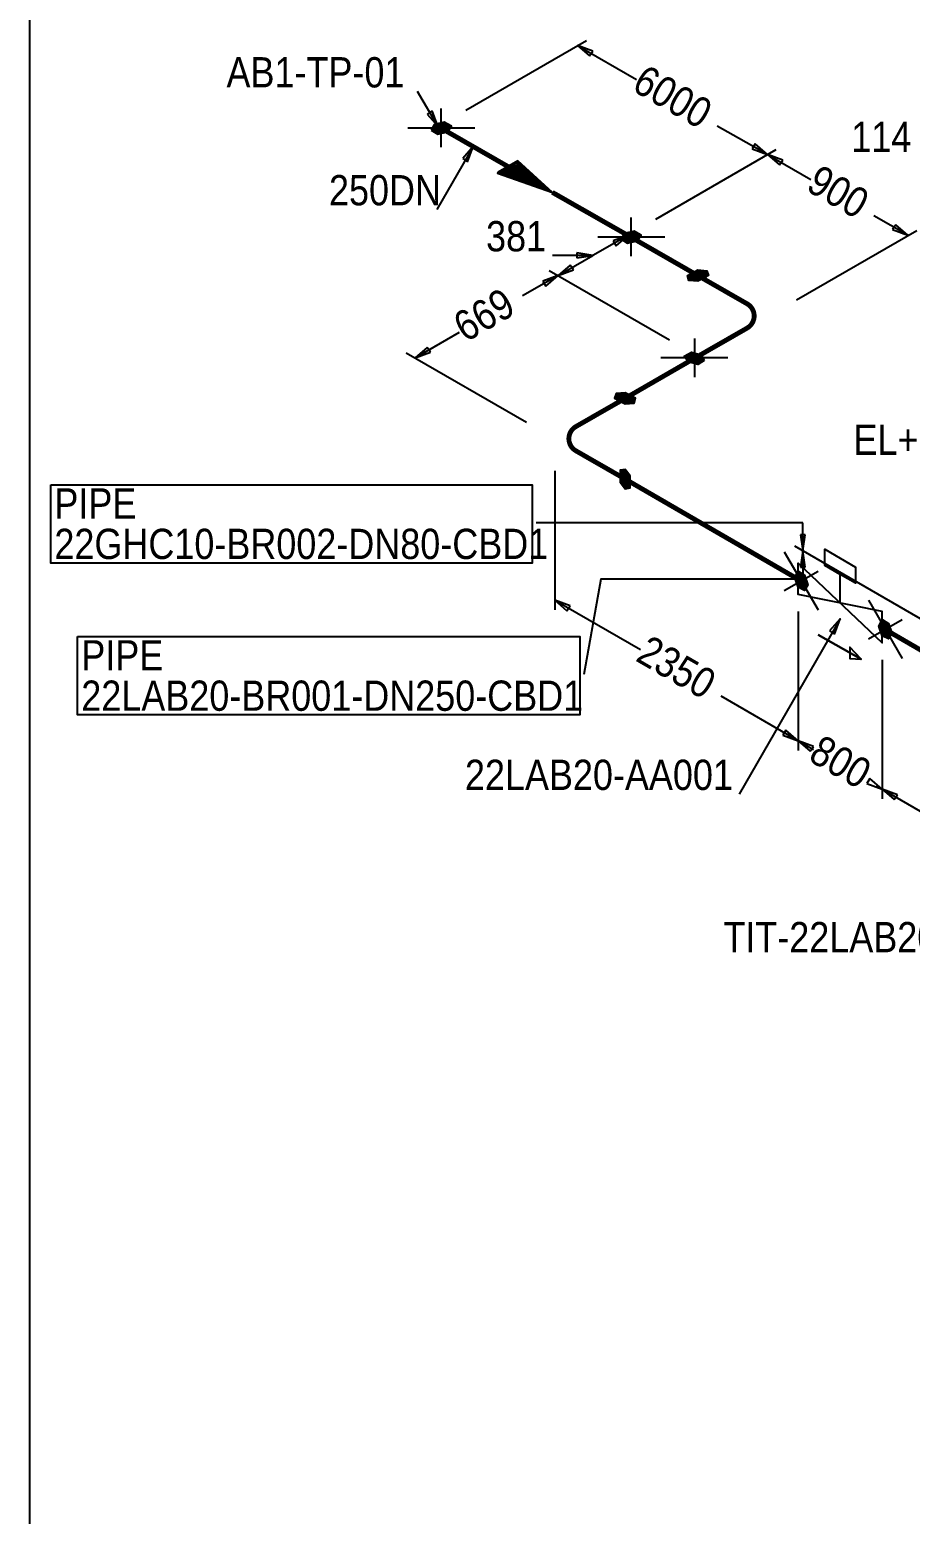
# Model space of a CAD drawing. Extents: x 0 to 841, y 0 to 594.
# Drawn here: x 10 to 119, y 273.1 to 457 of the extents above; entities that cross this region are included whole.
import ezdxf

# ---------------------------------------------------------------- set-up
doc = ezdxf.new("R2010")
doc.units = 0
doc.styles.add('ARIAL', font='arial.ttf')

msp = doc.modelspace()

# ---------------------------------------------------------------- linework, layer by layer
at = {"layer": 'ARROW', "color": 7}
for p, q in [((79.3, 453.7), (79.7, 454.3)), ((59.8, 446.9), (59.2, 446.5)), ((99.8, 442.8), (99.4, 442.2)), ((63.6, 441), (64.2, 440.6)), ((102.8, 440.2), (103.2, 440.8)), ((117.2, 432.8), (116.8, 432.2)), ((82.2, 430.8), (82.6, 430.2)), ((77.7, 429.3), (77.7, 428.7)), ((77.3, 427.2), (76.9, 427.8)), ((73.5, 425.8), (73.9, 425.2)), ((59.6, 417), (59.2, 417.6)), ((106, 394.4), (105.4, 394.4)), ((105.4, 390.4), (106, 390.4)), ((76.5, 385), (76.9, 385.6)), ((109, 382.5), (109.6, 382.1)), ((103.6, 370.2), (103.2, 369.6)), ((106.6, 367.6), (107, 368.2)), ((114, 364.2), (113.6, 363.6)), ((117, 361.6), (117.4, 362.2))]:
    msp.add_line(p, q, dxfattribs=at)
at = {"layer": 'ELBO', "color": 3, "const_width": 0.6, "flags": 128}
for points in [[(98.8, 423, -0.57736), (98.8, 420)], [(77.6, 407.8, 0.57736), (77.6, 404.8)]]:
    msp.add_lwpolyline(points, format="xyb", dxfattribs=at)
at = {"layer": 'FLOW', "color": 2, "flags": 128}
msp.add_lwpolyline([(107.6, 382), (112.9, 379), (111.5, 380.5), (111.5, 379.1), (112.9, 379), (107.6, 382)], dxfattribs=at)
at = {"layer": 'GT_1', "flags": 128}
for points in [[(79.7, 454.3), (77.8, 455), (79.3, 453.7)], [(59.2, 446.5), (60.5, 445), (59.8, 446.9)], [(64.2, 440.6), (64.9, 442.5), (63.6, 441)], [(99.4, 442.2), (101.3, 441.5), (99.8, 442.8)], [(103.2, 440.8), (101.3, 441.5), (102.8, 440.2)], [(116.8, 432.2), (118.7, 431.5), (117.2, 432.8)], [(82.6, 430.2), (84.1, 431.5), (82.2, 430.8)], [(77.7, 428.7), (79.7, 429), (77.7, 429.3)], [(76.9, 427.8), (75.4, 426.5), (77.3, 427.2)], [(73.9, 425.2), (75.4, 426.5), (73.5, 425.8)], [(59.2, 417.6), (57.7, 416.3), (59.6, 417)], [(105.4, 394.4), (105.7, 392.4), (106, 394.4)], [(106, 390.4), (105.7, 392.4), (105.4, 390.4)], [(105.7, 388.9), (80.7, 388.9), (78.6, 377.1)], [(76.9, 385.6), (75, 386.3), (76.5, 385)], [(109.6, 382.1), (110.3, 384), (109, 382.5)], [(103.2, 369.6), (105.1, 368.9), (103.6, 370.2)], [(107, 368.2), (105.1, 368.9), (106.6, 367.6)], [(113.6, 363.6), (115.5, 362.9), (114, 364.2)], [(117.4, 362.2), (115.5, 362.9), (117, 361.6)]]:
    msp.add_lwpolyline(points, dxfattribs=at)
at = {"layer": 'MOV', "color": 2, "flags": 128}
msp.add_lwpolyline([(110.3, 385.9), (110.3, 389.5), (108.4, 390.6), (108.4, 392.6), (112.2, 390.4), (112.2, 388.4), (110.3, 389.5)], dxfattribs=at)
at = {"layer": 'PIPE', "color": 3, "const_width": 0.6, "flags": 128}
for points in [[(60.5, 445), (69.2, 440)], [(74.7, 436.8), (84, 431.5)], [(84, 431.5), (92.7, 426.5)], [(92.7, 426.5), (98.8, 423)], [(98.8, 420), (92.7, 416.5)], [(92.7, 416.5), (83.7, 411.3)], [(83.7, 411.3), (77.6, 407.8)], [(77.6, 404.8), (83.7, 401.3)], [(83.7, 401.3), (105.1, 388.9)], [(115.5, 382.9), (124.8, 377.5)]]:
    msp.add_lwpolyline(points, dxfattribs=at)
at = {"layer": 'PL2', "color": 7, "flags": 128}
for points in [[(64, 447), (78.9, 455.6)], [(77.8, 455), (85.1, 450.8)], [(60.5, 445), (58, 449.3)], [(60.9, 447.2), (60.9, 442.4)], [(59.986, 445), (62.2, 445)], [(60.1, 445.2), (61.84, 445.2)], [(60.9, 445.4), (61.48, 445.4)], [(101.3, 441.5), (95.1, 445)], [(56.8, 444.8), (65.1, 444.8)], [(59.757, 444.6), (61.914, 444.6)], [(59.86, 444.4), (61.771, 444.4)], [(59.871, 444.8), (62.057, 444.8)], [(60.18, 444.2), (61.3, 444.2)], [(64.9, 442.5), (60.4, 434.7)], [(87.5, 433.5), (102.4, 442.1)], [(87.5, 433.5), (102.4, 442.1)], [(101.3, 441.5), (106.7, 438.4)], [(118.7, 431.5), (114.5, 433.9)], [(97.9, 423.5), (83, 432.1)], [(84.4, 433.7), (84.4, 428.9)], [(104.9, 423.5), (119.8, 432.1)], [(84.1, 431.5), (79.7, 429)], [(80.3, 431.3), (88.6, 431.3)], [(83.2, 431), (85.343, 431)], [(83.314, 431.2), (85.486, 431.2)], [(83.429, 431.4), (85.629, 431.4)], [(83.52, 430.8), (85.2, 430.8)], [(83.543, 431.6), (85.52, 431.6)], [(83.84, 430.6), (84.4, 430.6)], [(84, 431.8), (85.16, 431.8)], [(79.7, 429), (74.7, 429)], [(75.4, 426.5), (79.7, 429)], [(89.2, 418.5), (74.3, 427.1)], [(89.2, 418.5), (74.3, 427.1)], [(91.586, 426.6), (93.967, 426.6)], [(91.957, 426.8), (93.9, 426.8)], [(92.329, 427), (93.833, 427)], [(75.4, 426.5), (71, 424)], [(91.433, 426.4), (93.814, 426.4)], [(91.5, 426.2), (93.443, 426.2)], [(91.567, 426), (93.071, 426)], [(57.7, 416.3), (63.2, 419.5)], [(92.3, 418.7), (92.3, 413.9)], [(71.5, 408.3), (56.6, 416.9)], [(96.4, 416.3), (88.1, 416.3)], [(91.071, 416.4), (93.271, 416.4)], [(91.18, 416.6), (93.157, 416.6)], [(91.214, 416.2), (93.386, 416.2)], [(91.357, 416), (93.5, 416)], [(91.5, 415.8), (93.18, 415.8)], [(91.54, 416.8), (92.7, 416.8)], [(92.3, 415.6), (92.86, 415.6)], [(82.433, 411.4), (84.814, 411.4)], [(82.5, 411.6), (84.443, 411.6)], [(82.567, 411.8), (84.071, 411.8)], [(82.586, 411.2), (84.967, 411.2)], [(82.957, 411), (84.9, 411)], [(83.329, 410.8), (84.833, 410.8)], [(75, 402.3), (75, 385.1)], [(83.1, 402.4), (83.775, 402.4)], [(83.1, 402.2), (83.925, 402.2)], [(83.1, 402), (84.075, 402)], [(83.1, 401.8), (84.225, 401.8)], [(83.1, 401.6), (84.3, 401.6)], [(83.1, 401.4), (84.3, 401.4)], [(83.1, 401.2), (84.3, 401.2)], [(83.1, 401), (84.3, 401)], [(83.175, 400.8), (84.3, 400.8)], [(83.325, 400.6), (84.3, 400.6)], [(83.475, 400.4), (84.3, 400.4)], [(83.625, 400.2), (84.3, 400.2)], [(105.7, 395.9), (72.7, 395.9)], [(105.7, 392.4), (105.7, 395.9)], [(103.4, 392.3), (107.6, 385.1)], [(140.8, 372.1), (104.7, 393)], [(140.8, 372.1), (104.7, 393)], [(105.7, 392.4), (105.7, 388.9)], [(103.4, 387.5), (107.6, 389.9)], [(104.733, 389), (106.033, 389)], [(104.75, 389.2), (105.967, 389.2)], [(104.8, 388.8), (106.1, 388.8)], [(104.85, 389.4), (105.9, 389.4)], [(104.867, 388.6), (106.167, 388.6)], [(104.933, 388.4), (106.233, 388.4)], [(104.95, 389.6), (105.58, 389.6)], [(105, 388.2), (106.3, 388.2)], [(105.067, 388), (106.186, 388)], [(75, 386.3), (85.6, 380.2)], [(105.3, 387.8), (106.071, 387.8)], [(113.8, 386.3), (118, 379.1)], [(105.1, 384.9), (105.1, 367.7)], [(105.1, 384.9), (105.1, 367.7)], [(110.3, 384), (97.8, 362.3)], [(113.8, 381.5), (118, 383.9)], [(115.133, 383), (116.433, 383)], [(115.15, 383.2), (116.367, 383.2)], [(115.2, 382.8), (116.5, 382.8)], [(115.25, 383.4), (116.3, 383.4)], [(115.267, 382.6), (116.567, 382.6)], [(115.35, 383.6), (115.98, 383.6)], [(115.333, 382.4), (116.633, 382.4)], [(115.4, 382.2), (116.7, 382.2)], [(115.467, 382), (116.586, 382)], [(115.7, 381.8), (116.471, 381.8)], [(115.5, 378.9), (115.5, 361.7)], [(115.5, 378.9), (115.5, 361.7)], [(105.1, 368.9), (95.6, 374.4)], [(105.1, 368.9), (107, 367.8)], [(115.5, 362.9), (114.8, 363.3)], [(115.5, 362.9), (125.7, 357)]]:
    msp.add_lwpolyline(points, dxfattribs=at)
at = {"layer": 'PL27', "flags": 128}
msp.add_lwpolyline([(69.2, 440), (67.9, 439.2), (74.7, 436.8), (70.4, 440.7), (68, 439.3), (74.2, 437.1), (70.3, 440.6), (68.2, 439.4), (73.6, 437.4), (70.1, 440.5), (68.4, 439.5), (73.1, 437.8), (69.9, 440.4), (68.5, 439.6), (72.6, 438), (69.8, 440.3), (68.7, 439.7), (72, 438.4), (69.6, 440.2), (68.9, 439.8), (71.6, 438.6), (69.4, 440.1), (69, 439.9), (71, 439), (69.3, 440), (69.2, 440), (74.7, 436.8)], dxfattribs=at)
at = {"layer": 'spoolno', "color": 7, "flags": 128}
for points in [[(10, 584), (831, 584), (831, 10), (10, 10), (10, 584)], [(12.6, 400.6), (72.2, 400.6), (72.2, 390.9), (12.6, 390.9), (12.6, 400.6)], [(15.9, 381.8), (78.1, 381.8), (78.1, 372.1), (15.9, 372.1), (15.9, 381.8)]]:
    msp.add_lwpolyline(points, dxfattribs=at)
at = {"layer": 'VALV', "color": 2, "flags": 128}
msp.add_lwpolyline([(105.1, 388.9), (105.1, 390.9), (115.5, 381), (115.5, 384.9), (105.1, 387), (105.1, 388.9)], dxfattribs=at)
at = {"layer": 'weld', "color": 2, "flags": 128}
for points in [[(59.7, 444.5), (60.5, 444), (61.7, 444.3), (62.2, 445), (61.3, 445.5), (60.1, 445.2), (59.7, 444.5)], [(83.2, 431), (84, 430.5), (85.2, 430.8), (85.7, 431.5), (84.8, 432), (83.6, 431.7), (83.2, 431)], [(92.7, 425.8), (91.6, 425.9), (91.4, 426.5), (92.7, 427.2), (93.8, 427.1), (94, 426.5), (92.7, 425.8)], [(93.5, 416), (92.7, 415.5), (91.5, 415.8), (91, 416.5), (91.9, 417), (93.1, 416.7), (93.5, 416)], [(83.7, 410.6), (84.8, 410.7), (85, 411.3), (83.7, 412), (82.6, 411.9), (82.4, 411.3), (83.7, 410.6)], [(84.3, 401.7), (83.7, 402.5), (83.1, 402.4), (83.1, 400.9), (83.7, 400.1), (84.3, 400.2), (84.3, 401.7)], [(105.1, 389.9), (105.9, 389.4), (106.3, 388.2), (105.9, 387.5), (105.1, 387.9), (104.7, 389.1), (105.1, 389.9)], [(115.5, 383.9), (116.3, 383.4), (116.7, 382.2), (116.3, 381.5), (115.5, 381.9), (115.1, 383.1), (115.5, 383.9)]]:
    msp.add_lwpolyline(points, dxfattribs=at)

# ---------------------------------------------------------------- texts
at = {"layer": 'ELEV', "color": 2, "style": 'ARIAL', "width": 0.85}
msp.add_text('EL+111445', height=3.75, dxfattribs=at).set_placement((111.957, 404.3))
at = {"layer": 'FLAN', "color": 2, "style": 'ARIAL', "width": 0.85}
msp.add_text('22GHC10-BR002-DN80-CBD1', height=3.75, dxfattribs=at).set_placement((13.057, 391.4))
at = {"layer": 'GT_1', "color": 2, "style": 'ARIAL', "width": 0.85}
for s, p in [('AB1-TP-01', (34.357, 449.8)), ('114', (111.686, 441.8)), ('250DN', (47.043, 435.2)), ('381', (66.486, 429.5)), ('PIPE', (13.057, 396.4)), ('PIPE', (16.386, 377.6)), ('22LAB20-BR001-DN250-CBD1', (16.386, 372.6)), ('22LAB20-AA001', (63.871, 362.8)), ('TIT-22LAB20CT001', (95.857, 342.7))]:
    msp.add_text(s, height=3.75, dxfattribs=at).set_placement(p)
for s, rotation, p in [('6000', -30, (84.367, 449.522)), ('900', -30, (105.93, 437.13)), ('669', 30, (63.939, 418.172)), ('2350', -30, (84.846, 378.872)), ('800', -30, (106.21, 366.53))]:
    msp.add_text(s, height=3.75, rotation=rotation, dxfattribs=at).set_placement(p)

doc.saveas('drawing.dxf')
